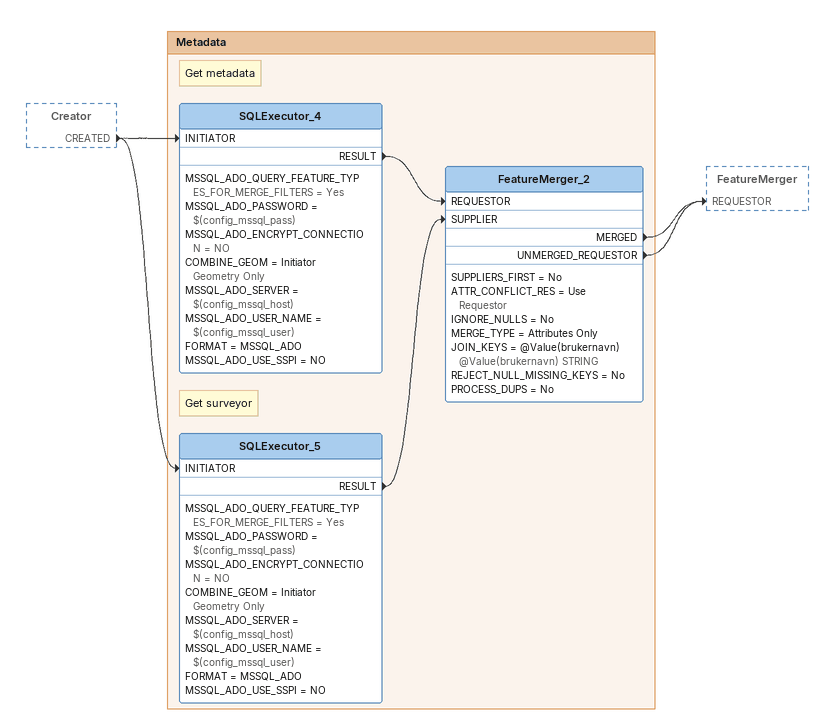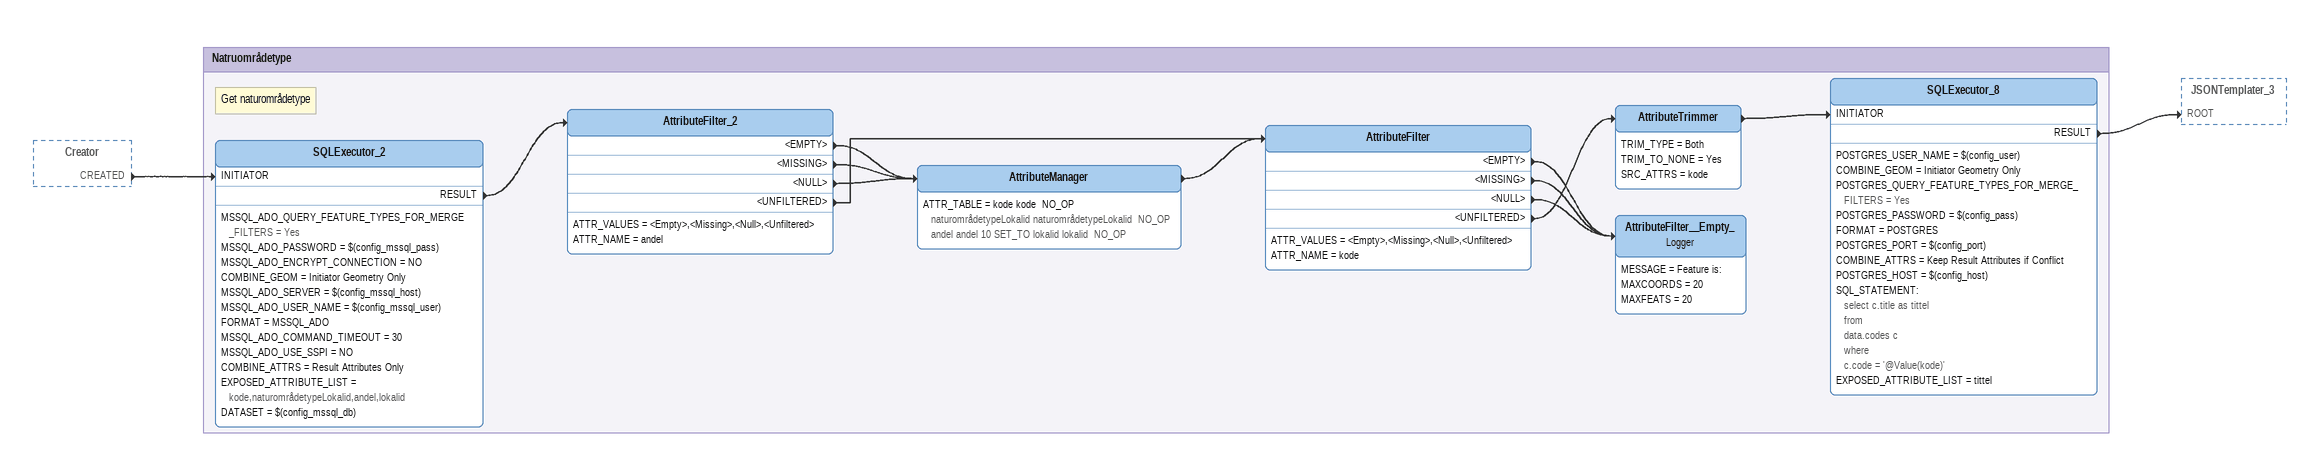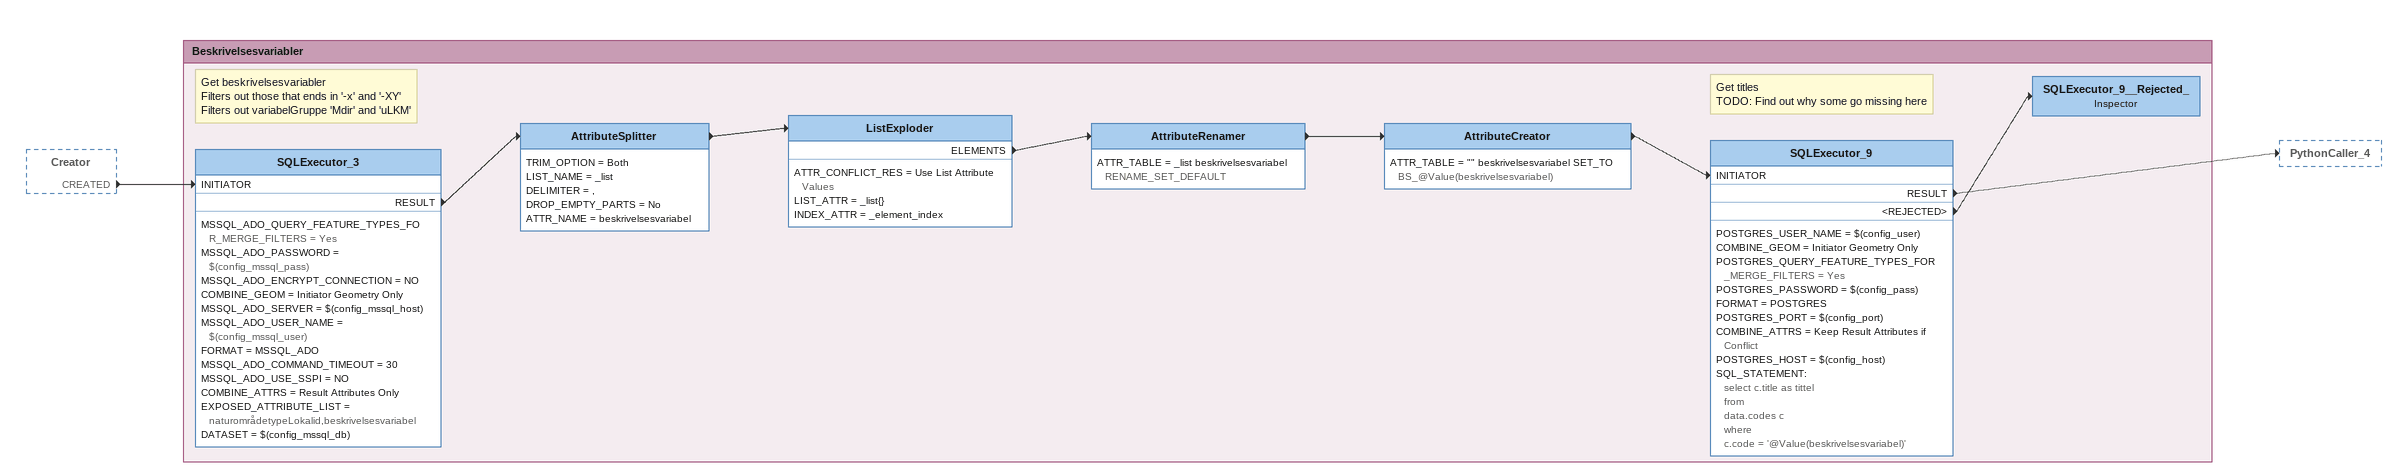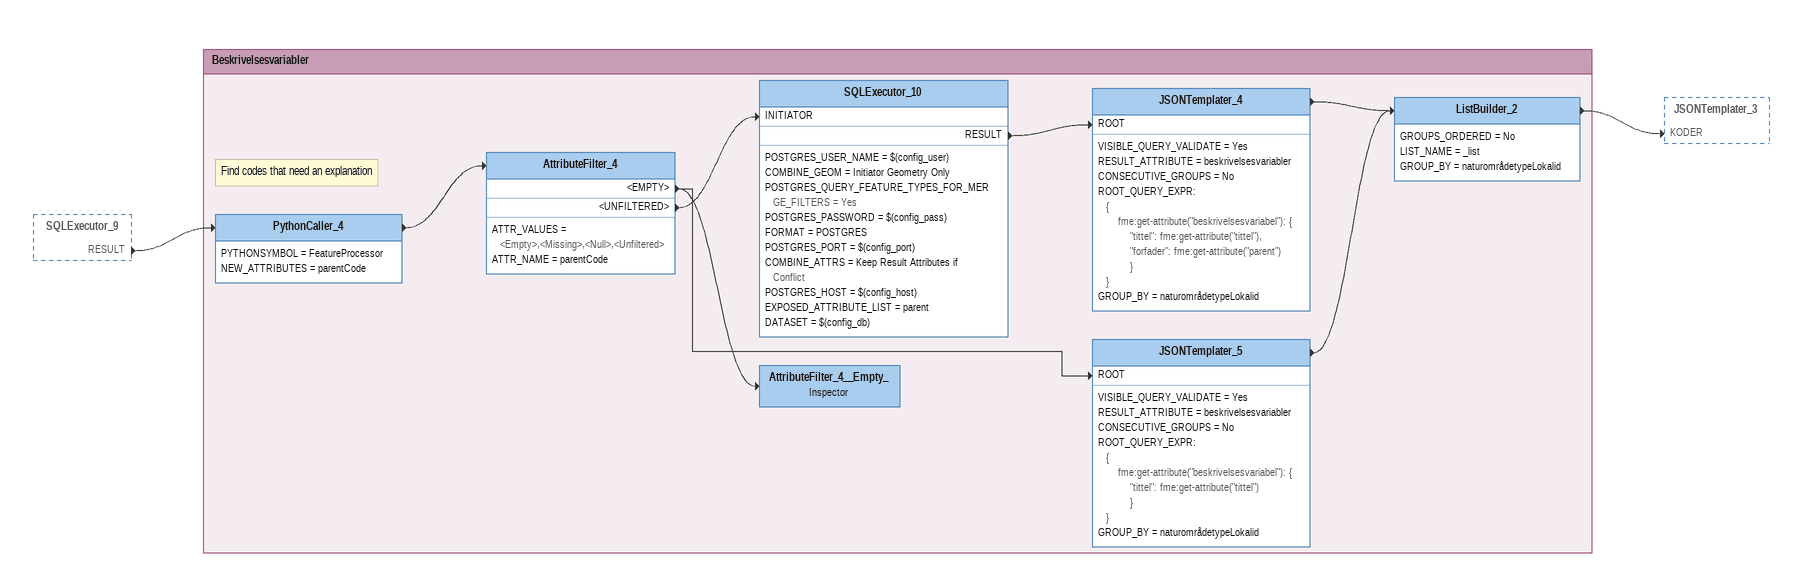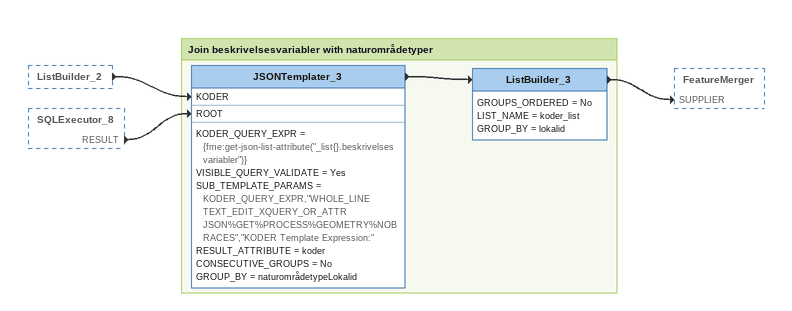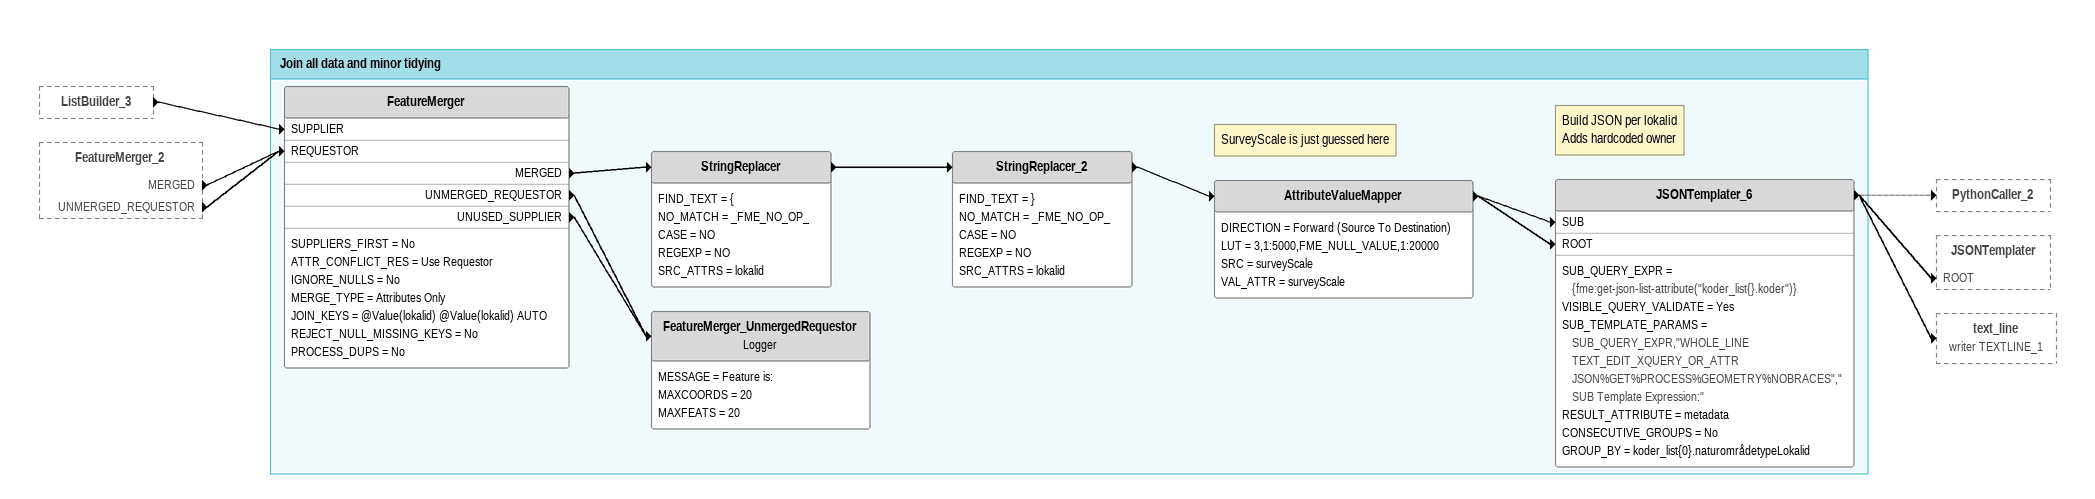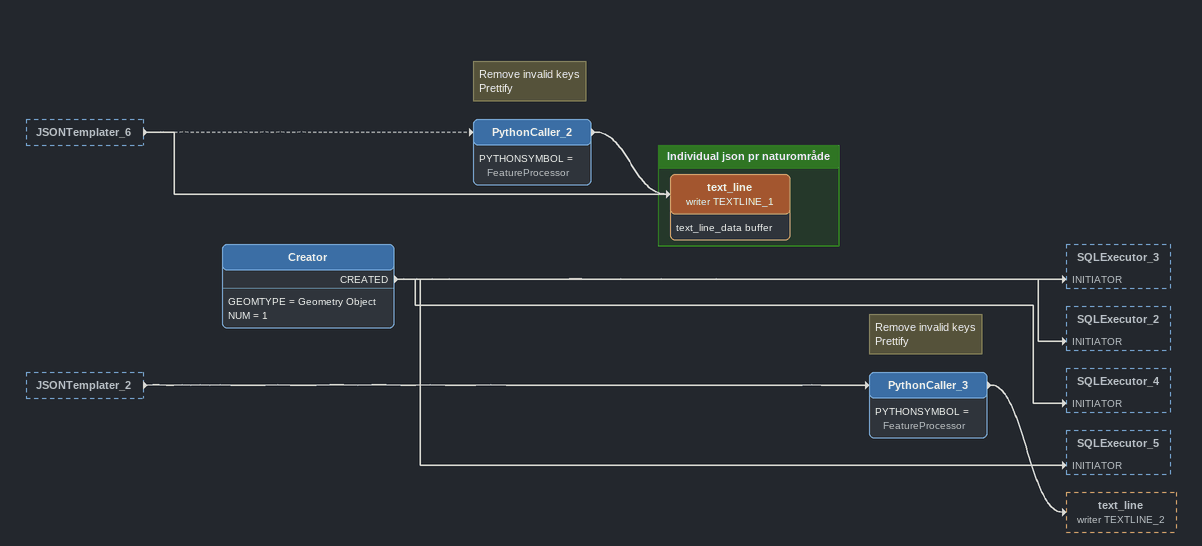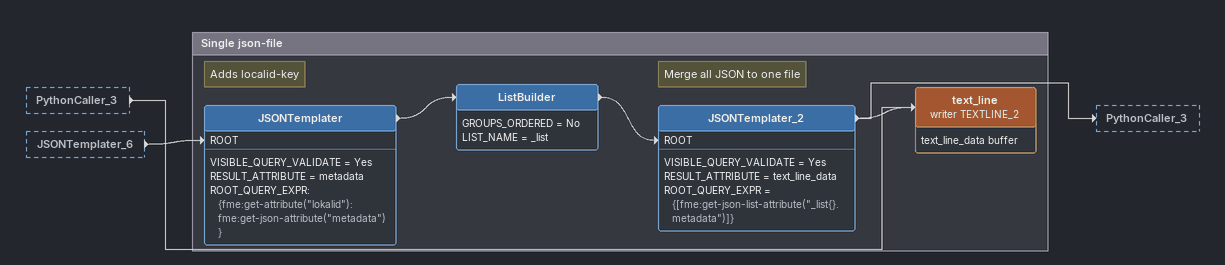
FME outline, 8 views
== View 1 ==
Creator [outside]
    CREATED -> SQLExecutor_4 [INITIATOR]
    CREATED -> SQLExecutor_5 [INITIATOR]

Bookmark: Metadata
Note: Get metadata
SQLExecutor_4
    MSSQL_ADO_QUERY_FEATURE_TYPES_FOR_MERGE_FILTERS = Yes
    MSSQL_ADO_PASSWORD = $(config_mssql_pass)
    MSSQL_ADO_ENCRYPT_CONNECTION = NO
    COMBINE_GEOM = Initiator Geometry Only
    MSSQL_ADO_SERVER = $(config_mssql_host)
    MSSQL_ADO_USER_NAME = $(config_mssql_user)
    FORMAT = MSSQL_ADO
    MSSQL_ADO_USE_SSPI = NO
    RESULT -> FeatureMerger_2 [REQUESTOR]
Note: Get surveyor
SQLExecutor_5
    MSSQL_ADO_QUERY_FEATURE_TYPES_FOR_MERGE_FILTERS = Yes
    MSSQL_ADO_PASSWORD = $(config_mssql_pass)
    MSSQL_ADO_ENCRYPT_CONNECTION = NO
    COMBINE_GEOM = Initiator Geometry Only
    MSSQL_ADO_SERVER = $(config_mssql_host)
    MSSQL_ADO_USER_NAME = $(config_mssql_user)
    FORMAT = MSSQL_ADO
    MSSQL_ADO_USE_SSPI = NO
    RESULT -> FeatureMerger_2 [SUPPLIER]
FeatureMerger_2
    SUPPLIERS_FIRST = No
    ATTR_CONFLICT_RES = Use Requestor
    IGNORE_NULLS = No
    MERGE_TYPE = Attributes Only
    JOIN_KEYS = @Value(brukernavn) @Value(brukernavn) STRING
    REJECT_NULL_MISSING_KEYS = No
    PROCESS_DUPS = No
    MERGED -> FeatureMerger [REQUESTOR]
    UNMERGED_REQUESTOR -> FeatureMerger [REQUESTOR]

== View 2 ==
Creator [outside]
    CREATED -> SQLExecutor_2 [INITIATOR]

Bookmark: Natruområdetype
Note: Get naturområdetype
SQLExecutor_2
    MSSQL_ADO_QUERY_FEATURE_TYPES_FOR_MERGE_FILTERS = Yes
    MSSQL_ADO_PASSWORD = $(config_mssql_pass)
    MSSQL_ADO_ENCRYPT_CONNECTION = NO
    COMBINE_GEOM = Initiator Geometry Only
    MSSQL_ADO_SERVER = $(config_mssql_host)
    MSSQL_ADO_USER_NAME = $(config_mssql_user)
    FORMAT = MSSQL_ADO
    MSSQL_ADO_COMMAND_TIMEOUT = 30
    MSSQL_ADO_USE_SSPI = NO
    COMBINE_ATTRS = Result Attributes Only
    EXPOSED_ATTRIBUTE_LIST = kode,naturområdetypeLokalid,andel,lokalid
    DATASET = $(config_mssql_db)
    RESULT -> AttributeFilter_2
AttributeFilter_2
    ATTR_VALUES = <Empty>,<Missing>,<Null>,<Unfiltered>
    ATTR_NAME = andel
    <EMPTY> -> AttributeManager
    <MISSING> -> AttributeManager
    <NULL> -> AttributeManager
    <UNFILTERED> -> AttributeFilter
AttributeManager
    ATTR_TABLE = kode kode  NO_OP naturområdetypeLokalid naturområdetypeLokalid  NO_OP andel andel 10 SET_TO lokalid lokalid  NO_OP
    -> AttributeFilter
AttributeFilter
    ATTR_VALUES = <Empty>,<Missing>,<Null>,<Unfiltered>
    ATTR_NAME = kode
    <EMPTY> -> AttributeFilter__Empty_
    <MISSING> -> AttributeFilter__Empty_
    <NULL> -> AttributeFilter__Empty_
    <UNFILTERED> -> AttributeTrimmer
AttributeTrimmer
    TRIM_TYPE = Both
    TRIM_TO_NONE = Yes
    SRC_ATTRS = kode
    -> SQLExecutor_8 [INITIATOR]
SQLExecutor_8
    POSTGRES_USER_NAME = $(config_user)
    COMBINE_GEOM = Initiator Geometry Only
    POSTGRES_QUERY_FEATURE_TYPES_FOR_MERGE_FILTERS = Yes
    POSTGRES_PASSWORD = $(config_pass)
    FORMAT = POSTGRES
    POSTGRES_PORT = $(config_port)
    COMBINE_ATTRS = Keep Result Attributes if Conflict
    POSTGRES_HOST = $(config_host)
    SQL_STATEMENT:
      select c.title as tittel
      from
      data.codes c
      where
      c.code = '@Value(kode)'
    EXPOSED_ATTRIBUTE_LIST = tittel
    RESULT -> JSONTemplater_3 [ROOT]
AttributeFilter__Empty_: Logger
    MESSAGE = Feature is:
    MAXCOORDS = 20
    MAXFEATS = 20

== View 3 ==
Creator [outside]
    CREATED -> SQLExecutor_3 [INITIATOR]

Bookmark: Beskrivelsesvariabler
Note: Get beskrivelsesvariabler / Filters out those that ends in '-x' and '-XY' / Filters out variabelGruppe 'Mdir' and 'uLKM'
SQLExecutor_3
    MSSQL_ADO_QUERY_FEATURE_TYPES_FOR_MERGE_FILTERS = Yes
    MSSQL_ADO_PASSWORD = $(config_mssql_pass)
    MSSQL_ADO_ENCRYPT_CONNECTION = NO
    COMBINE_GEOM = Initiator Geometry Only
    MSSQL_ADO_SERVER = $(config_mssql_host)
    MSSQL_ADO_USER_NAME = $(config_mssql_user)
    FORMAT = MSSQL_ADO
    MSSQL_ADO_COMMAND_TIMEOUT = 30
    MSSQL_ADO_USE_SSPI = NO
    COMBINE_ATTRS = Result Attributes Only
    EXPOSED_ATTRIBUTE_LIST = naturområdetypeLokalid,beskrivelsesvariabel
    DATASET = $(config_mssql_db)
    RESULT -> AttributeSplitter
AttributeSplitter
    TRIM_OPTION = Both
    LIST_NAME = _list
    DELIMITER = ,
    DROP_EMPTY_PARTS = No
    ATTR_NAME = beskrivelsesvariabel
    -> ListExploder
ListExploder
    ATTR_CONFLICT_RES = Use List Attribute Values
    LIST_ATTR = _list{}
    INDEX_ATTR = _element_index
    ELEMENTS -> AttributeRenamer
AttributeRenamer
    ATTR_TABLE = _list beskrivelsesvariabel RENAME_SET_DEFAULT
    -> AttributeCreator
AttributeCreator
    ATTR_TABLE = "" beskrivelsesvariabel SET_TO BS_@Value(beskrivelsesvariabel)
    -> SQLExecutor_9 [INITIATOR]
Note: Get titles / TODO: Find out why some go missing here
SQLExecutor_9
    POSTGRES_USER_NAME = $(config_user)
    COMBINE_GEOM = Initiator Geometry Only
    POSTGRES_QUERY_FEATURE_TYPES_FOR_MERGE_FILTERS = Yes
    POSTGRES_PASSWORD = $(config_pass)
    FORMAT = POSTGRES
    POSTGRES_PORT = $(config_port)
    COMBINE_ATTRS = Keep Result Attributes if Conflict
    POSTGRES_HOST = $(config_host)
    SQL_STATEMENT:
      select c.title as tittel
      from
      data.codes c
      where
      c.code = '@Value(beskrivelsesvariabel)'
    RESULT -> PythonCaller_4
    <REJECTED> -> SQLExecutor_9__Rejected_
SQLExecutor_9__Rejected_: Inspector

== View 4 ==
SQLExecutor_9 [outside]
    RESULT -> PythonCaller_4

Bookmark: Beskrivelsesvariabler
Note: Find codes that need an explanation
PythonCaller_4
    PYTHONSYMBOL = FeatureProcessor
    NEW_ATTRIBUTES = parentCode
    -> AttributeFilter_4
AttributeFilter_4
    ATTR_VALUES = <Empty>,<Missing>,<Null>,<Unfiltered>
    ATTR_NAME = parentCode
    <EMPTY> -> JSONTemplater_5 [ROOT]
    <EMPTY> -> AttributeFilter_4__Empty_
    <UNFILTERED> -> SQLExecutor_10 [INITIATOR]
SQLExecutor_10
    POSTGRES_USER_NAME = $(config_user)
    COMBINE_GEOM = Initiator Geometry Only
    POSTGRES_QUERY_FEATURE_TYPES_FOR_MERGE_FILTERS = Yes
    POSTGRES_PASSWORD = $(config_pass)
    FORMAT = POSTGRES
    POSTGRES_PORT = $(config_port)
    COMBINE_ATTRS = Keep Result Attributes if Conflict
    POSTGRES_HOST = $(config_host)
    EXPOSED_ATTRIBUTE_LIST = parent
    DATASET = $(config_db)
    RESULT -> JSONTemplater_4 [ROOT]
JSONTemplater_4
    VISIBLE_QUERY_VALIDATE = Yes
    RESULT_ATTRIBUTE = beskrivelsesvariabler
    CONSECUTIVE_GROUPS = No
    ROOT_QUERY_EXPR:
      {
          fme:get-attribute("beskrivelsesvariabel"): {
              "tittel": fme:get-attribute("tittel"),
              "forfader": fme:get-attribute("parent")
              }
      }
    GROUP_BY = naturområdetypeLokalid
    -> ListBuilder_2
JSONTemplater_5
    VISIBLE_QUERY_VALIDATE = Yes
    RESULT_ATTRIBUTE = beskrivelsesvariabler
    CONSECUTIVE_GROUPS = No
    ROOT_QUERY_EXPR:
      {
          fme:get-attribute("beskrivelsesvariabel"): {
              "tittel": fme:get-attribute("tittel")
              }
      }
    GROUP_BY = naturområdetypeLokalid
    -> ListBuilder_2
ListBuilder_2
    GROUPS_ORDERED = No
    LIST_NAME = _list
    GROUP_BY = naturområdetypeLokalid
    -> JSONTemplater_3 [KODER]
AttributeFilter_4__Empty_: Inspector

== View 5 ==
ListBuilder_2 [outside]
    -> JSONTemplater_3 [KODER]
SQLExecutor_8 [outside]
    RESULT -> JSONTemplater_3 [ROOT]

Bookmark: Join beskrivelsesvariabler with naturområdetyper
JSONTemplater_3
    KODER_QUERY_EXPR = {fme:get-json-list-attribute("_list{}.beskrivelsesvariabler")}
    VISIBLE_QUERY_VALIDATE = Yes
    SUB_TEMPLATE_PARAMS = KODER_QUERY_EXPR,"WHOLE_LINE TEXT_EDIT_XQUERY_OR_ATTR JSON%GET%PROCESS%GEOMETRY%NOBRACES","KODER Template Expression:"
    RESULT_ATTRIBUTE = koder
    CONSECUTIVE_GROUPS = No
    GROUP_BY = naturområdetypeLokalid
    -> ListBuilder_3
ListBuilder_3
    GROUPS_ORDERED = No
    LIST_NAME = koder_list
    GROUP_BY = lokalid
    -> FeatureMerger [SUPPLIER]

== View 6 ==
ListBuilder_3 [outside]
    -> FeatureMerger [SUPPLIER]
FeatureMerger_2 [outside]
    MERGED -> FeatureMerger [REQUESTOR]
    UNMERGED_REQUESTOR -> FeatureMerger [REQUESTOR]

Bookmark: Join all data and minor tidying
FeatureMerger
    SUPPLIERS_FIRST = No
    ATTR_CONFLICT_RES = Use Requestor
    IGNORE_NULLS = No
    MERGE_TYPE = Attributes Only
    JOIN_KEYS = @Value(lokalid) @Value(lokalid) AUTO
    REJECT_NULL_MISSING_KEYS = No
    PROCESS_DUPS = No
    MERGED -> StringReplacer
    UNMERGED_REQUESTOR -> FeatureMerger_UnmergedRequestor
    UNUSED_SUPPLIER -> FeatureMerger_UnmergedRequestor
StringReplacer
    FIND_TEXT = {
    NO_MATCH = _FME_NO_OP_
    CASE = NO
    REGEXP = NO
    SRC_ATTRS = lokalid
    -> StringReplacer_2
StringReplacer_2
    FIND_TEXT = }
    NO_MATCH = _FME_NO_OP_
    CASE = NO
    REGEXP = NO
    SRC_ATTRS = lokalid
    -> AttributeValueMapper
Note: SurveyScale is just guessed here
AttributeValueMapper
    DIRECTION = Forward (Source To Destination)
    LUT = 3,1:5000,FME_NULL_VALUE,1:20000
    SRC = surveyScale
    VAL_ATTR = surveyScale
    -> JSONTemplater_6 [SUB]
    -> JSONTemplater_6 [ROOT]
Note: Build JSON per lokalid / Adds hardcoded owner
JSONTemplater_6
    SUB_QUERY_EXPR = {fme:get-json-list-attribute("koder_list{}.koder")}
    VISIBLE_QUERY_VALIDATE = Yes
    SUB_TEMPLATE_PARAMS = SUB_QUERY_EXPR,"WHOLE_LINE TEXT_EDIT_XQUERY_OR_ATTR JSON%GET%PROCESS%GEOMETRY%NOBRACES","SUB Template Expression:"
    RESULT_ATTRIBUTE = metadata
    CONSECUTIVE_GROUPS = No
    GROUP_BY = koder_list{0}.naturområdetypeLokalid
    -> PythonCaller_2 [off]
    -> JSONTemplater [ROOT]
    -> text_line (writer TEXTLINE_1)
FeatureMerger_UnmergedRequestor: Logger
    MESSAGE = Feature is:
    MAXCOORDS = 20
    MAXFEATS = 20

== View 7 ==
JSONTemplater_6 [outside]
    -> PythonCaller_2 [off]
    -> text_line (writer TEXTLINE_1)
JSONTemplater_2 [outside]
    -> PythonCaller_3
Creator
    GEOMTYPE = Geometry Object
    NUM = 1
    CREATED -> SQLExecutor_3 [INITIATOR]
    CREATED -> SQLExecutor_2 [INITIATOR]
    CREATED -> SQLExecutor_4 [INITIATOR]
    CREATED -> SQLExecutor_5 [INITIATOR]
Note: Remove invalid keys / Prettify
PythonCaller_2
    PYTHONSYMBOL = FeatureProcessor
    -> text_line (writer TEXTLINE_1)
Note: Remove invalid keys / Prettify
PythonCaller_3
    PYTHONSYMBOL = FeatureProcessor
    -> text_line (writer TEXTLINE_2)

Bookmark: Individual json pr naturområde
text_line (writer TEXTLINE_1)
    attributes: text_line_data buffer

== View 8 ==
PythonCaller_3 [outside]
    -> text_line (writer TEXTLINE_2)
JSONTemplater_6 [outside]
    -> JSONTemplater [ROOT]

Bookmark: Single json-file
Note: Adds localid-key
JSONTemplater
    VISIBLE_QUERY_VALIDATE = Yes
    RESULT_ATTRIBUTE = metadata
    ROOT_QUERY_EXPR:
      {fme:get-attribute("lokalid"):
          fme:get-json-attribute("metadata")
      }
    -> ListBuilder
ListBuilder
    GROUPS_ORDERED = No
    LIST_NAME = _list
    -> JSONTemplater_2 [ROOT]
Note: Merge all JSON to one file
JSONTemplater_2
    VISIBLE_QUERY_VALIDATE = Yes
    RESULT_ATTRIBUTE = text_line_data
    ROOT_QUERY_EXPR = {[fme:get-json-list-attribute("_list{}.metadata")]}
    -> PythonCaller_3
    -> text_line (writer TEXTLINE_2)
text_line (writer TEXTLINE_2)
    attributes: text_line_data buffer
